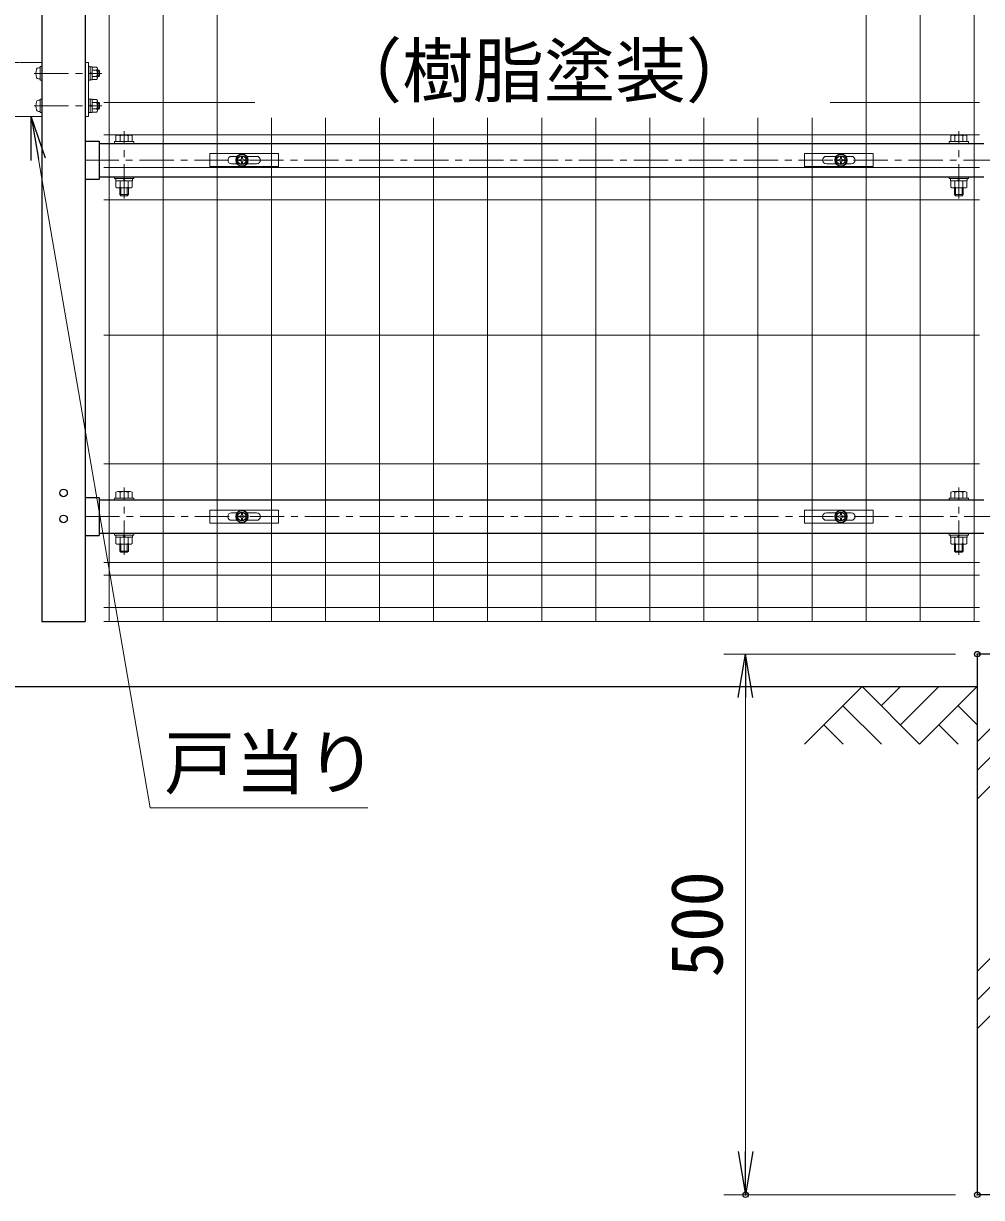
# Model space of a CAD drawing. Units: millimetres, scale not verified. Extents: x -4200 to 4200, y -2970 to 2970.
# Drawn here: x 1189 to 2075, y -725 to 361 of the extents above; entities that cross this region are included whole.
import ezdxf
from ezdxf.enums import TextEntityAlignment as Align

# ---------------------------------------------------------------- set-up
doc = ezdxf.new("R2010")
doc.units = ezdxf.units.MM
doc.header["$LTSCALE"] = 10
doc.header["$PDMODE"] = 32
doc.header["$PDSIZE"] = 5
doc.linetypes.add('DASHED', pattern=[7.5, 6, -1.5])
doc.linetypes.add('USER1', pattern=[50.8, 31.75, -6.35, 6.35, -6.35])
for name, color, linetype, lineweight in [('0-0_D-STR-TXT', 7, 'Continuous', 13), ('0-1_D-DCR-HCH', 7, 'Continuous', 13), ('0-2_D-BMK', 2, 'USER1', 13), ('0-3_D-STR1', 1, 'Continuous', 25), ('0-4_D-STR4', 7, 'Continuous', 25), ('0-5_D-BGD', 7, 'Continuous', 25), ('0-6_D-STR3', 3, 'Continuous', 13), ('0-7_D-STR-DIM', 7, 'Continuous', 13), ('0-9_Defpoints', 6, 'Continuous', 25), ('0-E_D-STR2', 7, 'Continuous', 13)]:
    doc.layers.add(name, color=color, linetype=linetype, lineweight=lineweight)
doc.layers.add('0-8_0', color=7, linetype='Continuous')
doc.layers.add('0-B_NER', color=7, linetype='Continuous')
doc.styles.add('ＭＳ ゴシック', font='')
doc.styles.get('ＭＳ ゴシック').set_extended_font_data('MS Gothic')

# ---------------------------------------------------------------- blocks, each defined once
blk = doc.blocks.new('_Open')
at = {"layer": '0-8_0'}
blk.add_line((-10, 1.667), (0, 0), dxfattribs=at)
blk.add_lwpolyline([(-10, -1.667), (0, 0), (-10, 0)], dxfattribs=at)
blk = doc.blocks.new('U8')
at = {"layer": '0-2_D-BMK'}
for p, q in [((10662.5, 4214), (10662.5, 4834.9)), ((18382.5, 4214), (18382.5, 4834.9)), ((18742.5, 4567.5), (10302.5, 4567.5)), ((10662.5, 918.5), (10662.5, 1539.4)), ((18382.5, 918.5), (18382.5, 1539.4)), ((10302.5, 1272), (18742.5, 1272))]:
    blk.add_line(p, q, dxfattribs=at)
at = {"layer": '0-3_D-STR1'}
for p, q in [((10302.5, 8150), (10302.5, 300)), ((9902.5, 6440), (9902.5, 300)), ((10302.5, 4742.5), (10432.5, 4742.5)), ((10432.5, 4742.5), (10432.5, 4392.5)), ((10432.5, 4722.5), (18612.5, 4722.5)), ((10302.5, 4392.5), (10432.5, 4392.5)), ((10432.5, 4412.5), (18612.5, 4412.5)), ((10302.5, 1447), (10432.5, 1447)), ((10432.5, 1447), (10432.5, 1097)), ((10432.5, 1427), (18612.5, 1427)), ((10302.5, 1097), (10432.5, 1097)), ((10432.5, 1117), (18612.5, 1117)), ((9902.5, 300), (10302.5, 300))]:
    blk.add_line(p, q, dxfattribs=at)
for centre in [(10102.5, 1490), (10102.5, 1250)]:
    blk.add_circle(centre, 35, dxfattribs=at)
at = {"layer": '0-6_D-STR3'}
for p, q in [((10587.5, 4738.5), (10587.5, 4793)), ((10718.8, 4798.5), (10606.3, 4798.5)), ((10625, 4738.5), (10625, 4793)), ((10700, 4738.5), (10700, 4793)), ((10737.5, 4738.5), (10737.5, 4793)), ((18307.5, 4738.5), (18307.5, 4793)), ((18326.2, 4798.5), (18438.7, 4798.5)), ((18345, 4738.5), (18345, 4793)), ((18420, 4738.5), (18420, 4793)), ((18457.5, 4738.5), (18457.5, 4793)), ((10572.5, 4738.5), (10572.5, 4722.5)), ((10572.5, 4738.5), (10752.5, 4738.5)), ((10572.5, 4722.5), (10752.5, 4722.5)), ((10737.5, 4738.5), (10587.5, 4738.5)), ((10752.5, 4738.5), (10752.5, 4722.5)), ((18292.5, 4738.5), (18292.5, 4722.5)), ((18472.5, 4738.5), (18292.5, 4738.5)), ((18472.5, 4722.5), (18292.5, 4722.5)), ((18307.5, 4738.5), (18457.5, 4738.5)), ((18472.5, 4738.5), (18472.5, 4722.5)), ((10572.5, 4412.5), (10572.5, 4396.5)), ((10572.5, 4412.5), (10752.5, 4412.5)), ((10572.5, 4396.5), (10752.5, 4396.5)), ((10587.5, 4376.5), (10587.5, 4317)), ((10625, 4376.5), (10625, 4317)), ((10666.3, 4376.5), (10654.7, 4396.5)), ((10673.2, 4376.5), (10661.7, 4396.5)), ((10700, 4376.5), (10700, 4317)), ((10737.5, 4376.5), (10737.5, 4317)), ((10752.5, 4412.5), (10752.5, 4396.5)), ((18292.5, 4412.5), (18292.5, 4396.5)), ((18472.5, 4412.5), (18292.5, 4412.5)), ((18472.5, 4396.5), (18292.5, 4396.5)), ((18307.5, 4376.5), (18307.5, 4317)), ((18345, 4376.5), (18345, 4317)), ((18371.8, 4376.5), (18383.4, 4396.5)), ((18378.7, 4376.5), (18390.3, 4396.5)), ((18420, 4376.5), (18420, 4317)), ((18457.5, 4376.5), (18457.5, 4317)), ((18472.5, 4412.5), (18472.5, 4396.5)), ((10606.3, 4311.5), (10718.8, 4311.5)), ((10622.5, 4248.5), (10622.5, 4311.5)), ((10622.5, 4248.5), (10632.5, 4238.5)), ((10622.5, 4248.5), (10702.5, 4248.5)), ((10632.5, 4238.5), (10632.5, 4311.5)), ((10692.5, 4238.5), (10632.5, 4238.5)), ((10692.5, 4238.5), (10692.5, 4311.5)), ((10692.5, 4238.5), (10702.5, 4248.5)), ((10702.5, 4248.5), (10702.5, 4311.5)), ((18438.7, 4311.5), (18326.2, 4311.5)), ((18342.5, 4248.5), (18342.5, 4311.5)), ((18352.5, 4238.5), (18342.5, 4248.5)), ((18422.5, 4248.5), (18342.5, 4248.5)), ((18352.5, 4238.5), (18352.5, 4311.5)), ((18352.5, 4238.5), (18412.5, 4238.5)), ((18412.5, 4238.5), (18412.5, 4311.5)), ((18422.5, 4248.5), (18412.5, 4238.5)), ((18422.5, 4248.5), (18422.5, 4311.5)), ((10572.5, 1443), (10572.5, 1427)), ((10572.5, 1443), (10752.5, 1443)), ((10572.5, 1427), (10752.5, 1427)), ((10587.5, 1443), (10587.5, 1497.5)), ((10737.5, 1443), (10587.5, 1443)), ((10718.8, 1503), (10606.3, 1503)), ((10625, 1443), (10625, 1497.5)), ((10700, 1443), (10700, 1497.5)), ((10737.5, 1443), (10737.5, 1497.5)), ((10752.5, 1443), (10752.5, 1427)), ((18292.5, 1443), (18292.5, 1427)), ((18472.5, 1443), (18292.5, 1443)), ((18472.5, 1427), (18292.5, 1427)), ((18307.5, 1443), (18307.5, 1497.5)), ((18307.5, 1443), (18457.5, 1443)), ((18326.2, 1503), (18438.8, 1503)), ((18345, 1443), (18345, 1497.5)), ((18420, 1443), (18420, 1497.5)), ((18457.5, 1443), (18457.5, 1497.5)), ((18472.5, 1443), (18472.5, 1427)), ((10572.5, 1117), (10572.5, 1101)), ((10572.5, 1117), (10752.5, 1117)), ((10572.5, 1101), (10752.5, 1101)), ((10666.3, 1081), (10654.7, 1101)), ((10673.2, 1081), (10661.7, 1101)), ((10752.5, 1117), (10752.5, 1101)), ((18292.5, 1117), (18292.5, 1101)), ((18472.5, 1117), (18292.5, 1117)), ((18472.5, 1101), (18292.5, 1101)), ((18371.8, 1081), (18383.4, 1101)), ((18378.7, 1081), (18390.3, 1101)), ((18472.5, 1117), (18472.5, 1101)), ((10587.5, 1081), (10587.5, 1021.5)), ((10606.3, 1016), (10718.8, 1016)), ((10622.5, 953), (10622.5, 1016)), ((10625, 1081), (10625, 1021.5)), ((10632.5, 943), (10632.5, 1016)), ((10692.5, 943), (10692.5, 1016)), ((10700, 1081), (10700, 1021.5)), ((10702.5, 953), (10702.5, 1016)), ((10737.5, 1081), (10737.5, 1021.5)), ((18307.5, 1081), (18307.5, 1021.5)), ((18438.8, 1016), (18326.2, 1016)), ((18342.5, 953), (18342.5, 1016)), ((18345, 1081), (18345, 1021.5)), ((18352.5, 943), (18352.5, 1016)), ((18412.5, 943), (18412.5, 1016)), ((18420, 1081), (18420, 1021.5)), ((18422.5, 953), (18422.5, 1016)), ((18457.5, 1081), (18457.5, 1021.5)), ((10622.5, 953), (10632.5, 943)), ((10622.5, 953), (10702.5, 953)), ((10692.5, 943), (10632.5, 943)), ((10692.5, 943), (10702.5, 953)), ((18352.5, 943), (18342.5, 953)), ((18422.5, 953), (18342.5, 953)), ((18352.5, 943), (18412.5, 943)), ((18422.5, 953), (18412.5, 943))]:
    blk.add_line(p, q, dxfattribs=at)
for points in [[(10739.5, 4376.5), (10585.5, 4376.5), (10585.5, 4396.5)], [(10739.5, 4376.5), (10739.5, 4396.5), (10585.5, 4396.5)], [(18305.5, 4376.5), (18459.5, 4376.5), (18459.5, 4396.5)], [(18305.5, 4376.5), (18305.5, 4396.5), (18459.5, 4396.5)], [(10739.5, 1081), (10585.5, 1081), (10585.5, 1101)], [(10739.5, 1081), (10739.5, 1101), (10585.5, 1101)], [(18305.5, 1081), (18459.5, 1081), (18459.5, 1101)], [(18305.5, 1081), (18305.5, 1101), (18459.5, 1101)]]:
    blk.add_lwpolyline(points, dxfattribs=at)
for centre, radius, start, end in [((10606.3, 4764), 34.5, 57.13278, 122.86722), ((10662.5, 4668.6), 129.9, 73.22135, 106.77865), ((10718.8, 4764), 34.5, 57.13278, 122.86722), ((18326.2, 4764), 34.5, 57.13278, 122.86722), ((18382.5, 4668.6), 129.9, 73.22135, 106.77865), ((18438.7, 4764), 34.5, 57.13278, 122.86722), ((10606.3, 4346), 34.5, 237.13278, 302.86722), ((10662.5, 4441.4), 129.9, 253.22135, 286.77865), ((10718.8, 4346), 34.5, 237.13278, 302.86722), ((18326.2, 4346), 34.5, 237.13278, 302.86722), ((18382.5, 4441.4), 129.9, 253.22135, 286.77865), ((18438.7, 4346), 34.5, 237.13278, 302.86722), ((10606.3, 1468.5), 34.5, 57.13278, 122.86722), ((10662.5, 1373.1), 129.9, 73.22135, 106.77865), ((10718.8, 1468.5), 34.5, 57.13278, 122.86722), ((18326.2, 1468.5), 34.5, 57.13278, 122.86722), ((18382.5, 1373.1), 129.9, 73.22135, 106.77865), ((18438.8, 1468.5), 34.5, 57.13278, 122.86722), ((10606.3, 1050.5), 34.5, 237.13278, 302.86722), ((10662.5, 1145.9), 129.9, 253.22135, 286.77865), ((10718.8, 1050.5), 34.5, 237.13278, 302.86722), ((18326.2, 1050.5), 34.5, 237.13278, 302.86722), ((18382.5, 1145.9), 129.9, 253.22135, 286.77865), ((18438.8, 1050.5), 34.5, 237.13278, 302.86722)]:
    blk.add_arc(centre, radius, start, end, dxfattribs=at)
at = {"layer": '0-9_Defpoints'}
for centre in [(11752.5, 4567.5), (17292.5, 4567.5), (11752.5, 1272), (17292.5, 1272)]:
    blk.add_circle(centre, 40, dxfattribs=at)
blk = doc.blocks.new('A$Cc5bff5c2')
at = {"layer": '0-6_D-STR3'}
for p, q in [((-297.7, 60), (337.3, 60)), ((-297.7, -60), (-297.7, 60)), ((-95.2, 35), (-45.6, 35)), ((-18.5, 4.2), (-31.5, 3.9)), ((-31.5, 3.9), (-31.5, -4)), ((-4, 31.5), (-4.2, 18.5)), ((-4, 31.5), (4, 31.5)), ((4, 31.5), (4.2, 18.5)), ((18.5, 4.2), (31.5, 3.9)), ((31.5, 3.9), (31.5, -4)), ((45.6, 35), (134.8, 35)), ((-95.2, -35), (-45.6, -35)), ((-18.5, -4.2), (-31.5, -4)), ((-4, -31.5), (-4.2, -18.5)), ((18.5, -4.2), (31.5, -4)), ((45.6, -35), (134.8, -35))]:
    blk.add_line(p, q, dxfattribs=at)
for points in [[(-297.7, -60), (337.3, -60), (337.3, 60)], [(-4, -31.5), (4, -31.5), (4.2, -18.5)]]:
    blk.add_lwpolyline(points, dxfattribs=at)
for radius in [57.5, 52.5]:
    blk.add_circle((0, 0), radius, dxfattribs=at)
for centre, radius, start, end in [((-95.2, 0), 35, 90, 270), ((-19.1, 19), 14.9, 270, 0), ((19.1, 19), 14.9, 180, 270), ((134.8, 0), 35, 270, 90), ((-19.1, -19), 14.9, 0, 90), ((19.1, -19), 14.9, 90, 180)]:
    blk.add_arc(centre, radius, start, end, dxfattribs=at)
blk = doc.blocks.new('A$C5ba32ecb')
at = {"layer": '0-6_D-STR3'}
for p, q in [((-337.5, 60), (297.5, 60)), ((-337.5, -60), (-337.5, 60)), ((-135, 35), (-45.6, 35)), ((-18.5, 4.2), (-31.5, 3.9)), ((-31.5, 3.9), (-31.5, -4)), ((-4, 31.5), (-4.2, 18.5)), ((-4, 31.5), (4, 31.5)), ((4, 31.5), (4.2, 18.5)), ((18.5, 4.2), (31.5, 3.9)), ((31.5, 3.9), (31.5, -4)), ((45.6, 35), (95, 35)), ((-135, -35), (-45.6, -35)), ((-18.5, -4.2), (-31.5, -4)), ((-4, -31.5), (-4.2, -18.5)), ((18.5, -4.2), (31.5, -4)), ((45.6, -35), (95, -35))]:
    blk.add_line(p, q, dxfattribs=at)
for points in [[(-337.5, -60), (297.5, -60), (297.5, 60)], [(-4, -31.5), (4, -31.5), (4.2, -18.5)]]:
    blk.add_lwpolyline(points, dxfattribs=at)
for radius in [57.5, 52.5]:
    blk.add_circle((0, 0), radius, dxfattribs=at)
for centre, radius, start, end in [((-135, 0), 35, 90, 270), ((-19.1, 19), 14.9, 270, 0), ((19.1, 19), 14.9, 180, 270), ((95, 0), 35, 270, 90), ((-19.1, -19), 14.9, 0, 90), ((19.1, -19), 14.9, 90, 180)]:
    blk.add_arc(centre, radius, start, end, dxfattribs=at)
blk = doc.blocks.new('A$C85983226')
at = {"layer": '0-2_D-BMK'}
for p, q in [((-70, 0), (554, 0)), ((-70, -300), (554, -300))]:
    blk.add_line(p, q, dxfattribs=at)
at = {"layer": '0-6_D-STR3', "linetype": 'DASHED'}
for p, q in [((-368, -300), (-368, 0)), ((-268, 100), (-200, 100)), ((-200, -400), (-268, -400))]:
    blk.add_line(p, q, dxfattribs=at)
at = {"layer": '0-6_D-STR3'}
for p, q in [((-200, 100), (0, 100)), ((-31.3, 51.8), (-16, 51.8)), ((-16, 62.5), (-16, -62.5)), ((-16, 62.5), (0, 62.5)), ((-16, 51.8), (-16, -51.8)), ((0, 100), (0, -400)), ((0, 62.5), (0, -62.5)), ((400, 100), (400, -400)), ((432, 100), (400, 100)), ((432, 100), (432, -400)), ((432, 62.5), (432, -62.5)), ((432, 62.5), (448, 62.5)), ((448, 62.5), (448, -62.5)), ((448, 8), (463.8, -1.1)), ((448, 1.1), (463.8, -8)), ((463.8, 57.5), (463.8, -57.5)), ((505.6, 57.5), (463.8, 57.5)), ((505.6, 29.1), (463.8, 29.1)), ((513.8, 43.3), (513.8, -43.3)), ((527, 30), (513.8, 30)), ((534, 23), (513.8, 23)), ((527, -30), (527, 30)), ((534, 23), (527, 30)), ((534, -23), (534, 23)), ((-31.6, -51.8), (-16, -51.8)), ((-16, -62.5), (0, -62.5)), ((432, -62.5), (448, -62.5)), ((505.6, -29.1), (463.8, -29.1)), ((505.6, -57.5), (463.8, -57.5)), ((534, -23), (513.8, -23)), ((527, -30), (513.8, -30)), ((534, -23), (527, -30)), ((-31.3, -248.2), (-16, -248.2)), ((-16, -237.5), (-16, -362.5)), ((-16, -237.5), (0, -237.5)), ((-16, -248.2), (-16, -351.8)), ((0, -237.5), (0, -362.5)), ((432, -237.5), (432, -362.5)), ((432, -237.5), (448, -237.5)), ((448, -237.5), (448, -362.5)), ((448, -292), (463.8, -301.1)), ((448, -298.9), (463.8, -308)), ((463.8, -242.5), (463.8, -357.5)), ((505.6, -242.5), (463.8, -242.5)), ((505.6, -270.9), (463.8, -270.9)), ((513.8, -256.7), (513.8, -343.3)), ((527, -270), (513.8, -270)), ((534, -277), (513.8, -277)), ((534, -323), (513.8, -323)), ((527, -330), (527, -270)), ((534, -277), (527, -270)), ((534, -323), (527, -330)), ((534, -323), (534, -277)), ((-200, -400), (0, -400)), ((-31.6, -351.8), (-16, -351.8)), ((-16, -362.5), (0, -362.5)), ((432, -400), (400, -400)), ((432, -362.5), (448, -362.5)), ((505.6, -329.1), (463.8, -329.1)), ((505.6, -357.5), (463.8, -357.5)), ((527, -330), (513.8, -330))]:
    blk.add_line(p, q, dxfattribs=at)
for points in [[(448, -61), (463.8, -61), (463.8, 61), (448, 61)], [(448, -361), (463.8, -361), (463.8, -239), (448, -239)]]:
    blk.add_lwpolyline(points, close=True, dxfattribs=at)
at = {"layer": '0-6_D-STR3', "linetype": 'DASHED'}
for centre, start, end in [((-268, 0), 90, 180), ((-268, -300), 180, 270)]:
    blk.add_arc(centre, 100, start, end, dxfattribs=at)
at = {"layer": '0-6_D-STR3'}
for centre, radius, start, end in [((85, -0.7), 140, 163.92714, 195.41383), ((-31.3, 32.8), 19, 90, 163.92714), ((497.4, 43.3), 16.4, 300, 60), ((458, 0), 55.8, 328.543, 31.457), ((-31.6, -32.8), 19, 195.41383, 270), ((497.4, -43.3), 16.4, 300, 60), ((85, -300.7), 140, 163.92714, 195.41383), ((-31.3, -267.2), 19, 90, 163.92714), ((497.4, -256.7), 16.4, 300, 60), ((458, -300), 55.8, 328.543, 31.457), ((-31.6, -332.8), 19, 195.41383, 270), ((497.4, -343.3), 16.4, 300, 60)]:
    blk.add_arc(centre, radius, start, end, dxfattribs=at)

msp = doc.modelspace()

# ---------------------------------------------------------------- linework, layer by layer
at = {"layer": '0-0_D-STR-TXT'}
msp.add_lwpolyline([(1507.23, -364.51), (1305.75, -364.51), (1202.52, 235.26)], dxfattribs=at)
at = {"layer": '0-1_D-DCR-HCH'}
for p, q in [((2070.73, -303.55), (2151.97, -222.32)), ((2070.73, -330.07), (2165.48, -235.32)), ((1964.31, -252.32), (1911.1, -305.53)), ((1964.31, -252.32), (2017.52, -305.53)), ((1982.05, -270.05), (1999.78, -252.32)), ((1999.78, -287.79), (2035.26, -252.32)), ((2017.52, -305.53), (2070.73, -252.32)), ((1946.57, -270.05), (1982.21, -305.53)), ((2053, -270.05), (2070.73, -287.71)), ((2070.73, -356.59), (2165.48, -261.84)), ((1928.83, -287.79), (1946.65, -305.53)), ((2035.26, -287.79), (2053.08, -305.53)), ((2070.73, -515.69), (2165.48, -420.94)), ((2070.73, -568.72), (2217.14, -422.32)), ((2070.73, -542.2), (2190.62, -422.32))]:
    msp.add_line(p, q, dxfattribs=at)
at = {"layer": '0-4_D-STR4'}
for p, q in [((2165.48, -222.32), (2070.73, -222.32)), ((2070.73, -222.32), (2070.73, -722.32)), ((2320.73, -722.32), (2070.73, -722.32))]:
    msp.add_line(p, q, dxfattribs=at)
at = {"layer": '0-5_D-BGD'}
msp.add_line((320.73, -252.32), (2070.73, -252.32), dxfattribs=at)
at = {"layer": '0-7_D-STR-DIM'}
for p, q in [((2050.73, -222.32), (1836.47, -222.32)), ((1856.47, -262.32), (1856.47, -682.32)), ((2050.73, -722.32), (1836.47, -722.32))]:
    msp.add_line(p, q, dxfattribs=at)
at = {"layer": '0-9_Defpoints'}
for p in [(2070.73, -222.32), (1856.47, -722.32), (2070.73, -722.32), (2070.73, -722.32)]:
    msp.add_point(p, dxfattribs=at)
at = {"layer": '0-E_D-STR2'}
for p, q in [((1267.98, 677.68), (1267.98, -192.32)), ((1317.98, 677.68), (1317.98, -192.32)), ((1367.98, 677.68), (1367.98, -192.32)), ((1967.98, 677.68), (1967.98, -192.32)), ((2017.98, 677.68), (2017.98, -192.32)), ((2067.98, 677.68), (2067.98, -192.32)), ((1402.58, 287.68), (1262.98, 287.68)), ((2072.98, 287.68), (1934.68, 287.68)), ((1417.98, 273.53), (1417.98, -192.32)), ((1467.98, 273.53), (1467.98, -192.32)), ((1517.98, 273.53), (1517.98, -192.32)), ((1567.98, 273.53), (1567.98, -192.32)), ((1617.98, 273.53), (1617.98, -192.32)), ((1667.98, 273.53), (1667.98, -192.32)), ((1717.98, 273.53), (1717.98, -192.32)), ((1767.98, 273.53), (1767.98, -192.32)), ((1817.98, 273.53), (1817.98, -192.32)), ((1867.98, 273.53), (1867.98, -192.32)), ((1917.98, 273.53), (1917.98, -192.32)), ((2072.98, 257.68), (1262.98, 257.68)), ((2072.98, 227.68), (1262.98, 227.68)), ((2072.98, 197.68), (1262.98, 197.68)), ((2072.98, 72.68), (1262.98, 72.68)), ((2072.98, -46.32), (1262.98, -46.32)), ((2072.98, -137.56), (1262.98, -137.56)), ((2072.98, -149.42), (1262.98, -149.42)), ((2072.98, -179.22), (1262.98, -179.22)), ((2072.98, -192.32), (1262.98, -192.32))]:
    msp.add_line(p, q, dxfattribs=at)

# ---------------------------------------------------------------- block references
at = {"layer": '0-0_D-STR-TXT', "xscale": 4, "yscale": 4, "rotation": 99.7657}
msp.add_blockref('_Open', (1195.74, 274.69), dxfattribs=at)
at = {"layer": '0-7_D-STR-DIM', "xscale": 0.1, "yscale": 0.1}
for name, p in [('A$C85983226', (1205.73, 314.69)), ('A$Cc5bff5c2', (1390.76, 234.43)), ('A$C5ba32ecb', (1944.73, 234.43)), ('A$Cc5bff5c2', (1390.76, -95.12)), ('A$C5ba32ecb', (1944.73, -95.12))]:
    msp.add_blockref(name, p, dxfattribs=at)
at = {"layer": '0-7_D-STR-DIM', "xscale": 4, "yscale": 4}
for p, rotation in [((1856.47, -222.32), 90), ((1856.47, -722.32), 270)]:
    msp.add_blockref('_Open', p, dxfattribs=dict(at, rotation=rotation))
at = {"layer": '0-B_NER', "xscale": 0.1, "yscale": 0.1}
msp.add_blockref('U8', (215.48, -222.32), dxfattribs=at)

# ---------------------------------------------------------------- texts
at = {"layer": '0-0_D-STR-TXT', "style": 'ＭＳ ゴシック'}
for s, p in [('（樹脂塗装）', (1473.31, 278.72)), ('戸当り', (1318.76, -361.15))]:
    msp.add_text(s, height=48.09, dxfattribs=at).set_placement(p, align=Align.BOTTOM_LEFT)
at = {"layer": '0-7_D-STR-DIM', "style": 'ＭＳ ゴシック'}
msp.add_text('500', height=48.09, rotation=90, dxfattribs=at).set_placement((1849.72, -521.19), align=Align.BOTTOM_LEFT)

doc.saveas('drawing.dxf')
